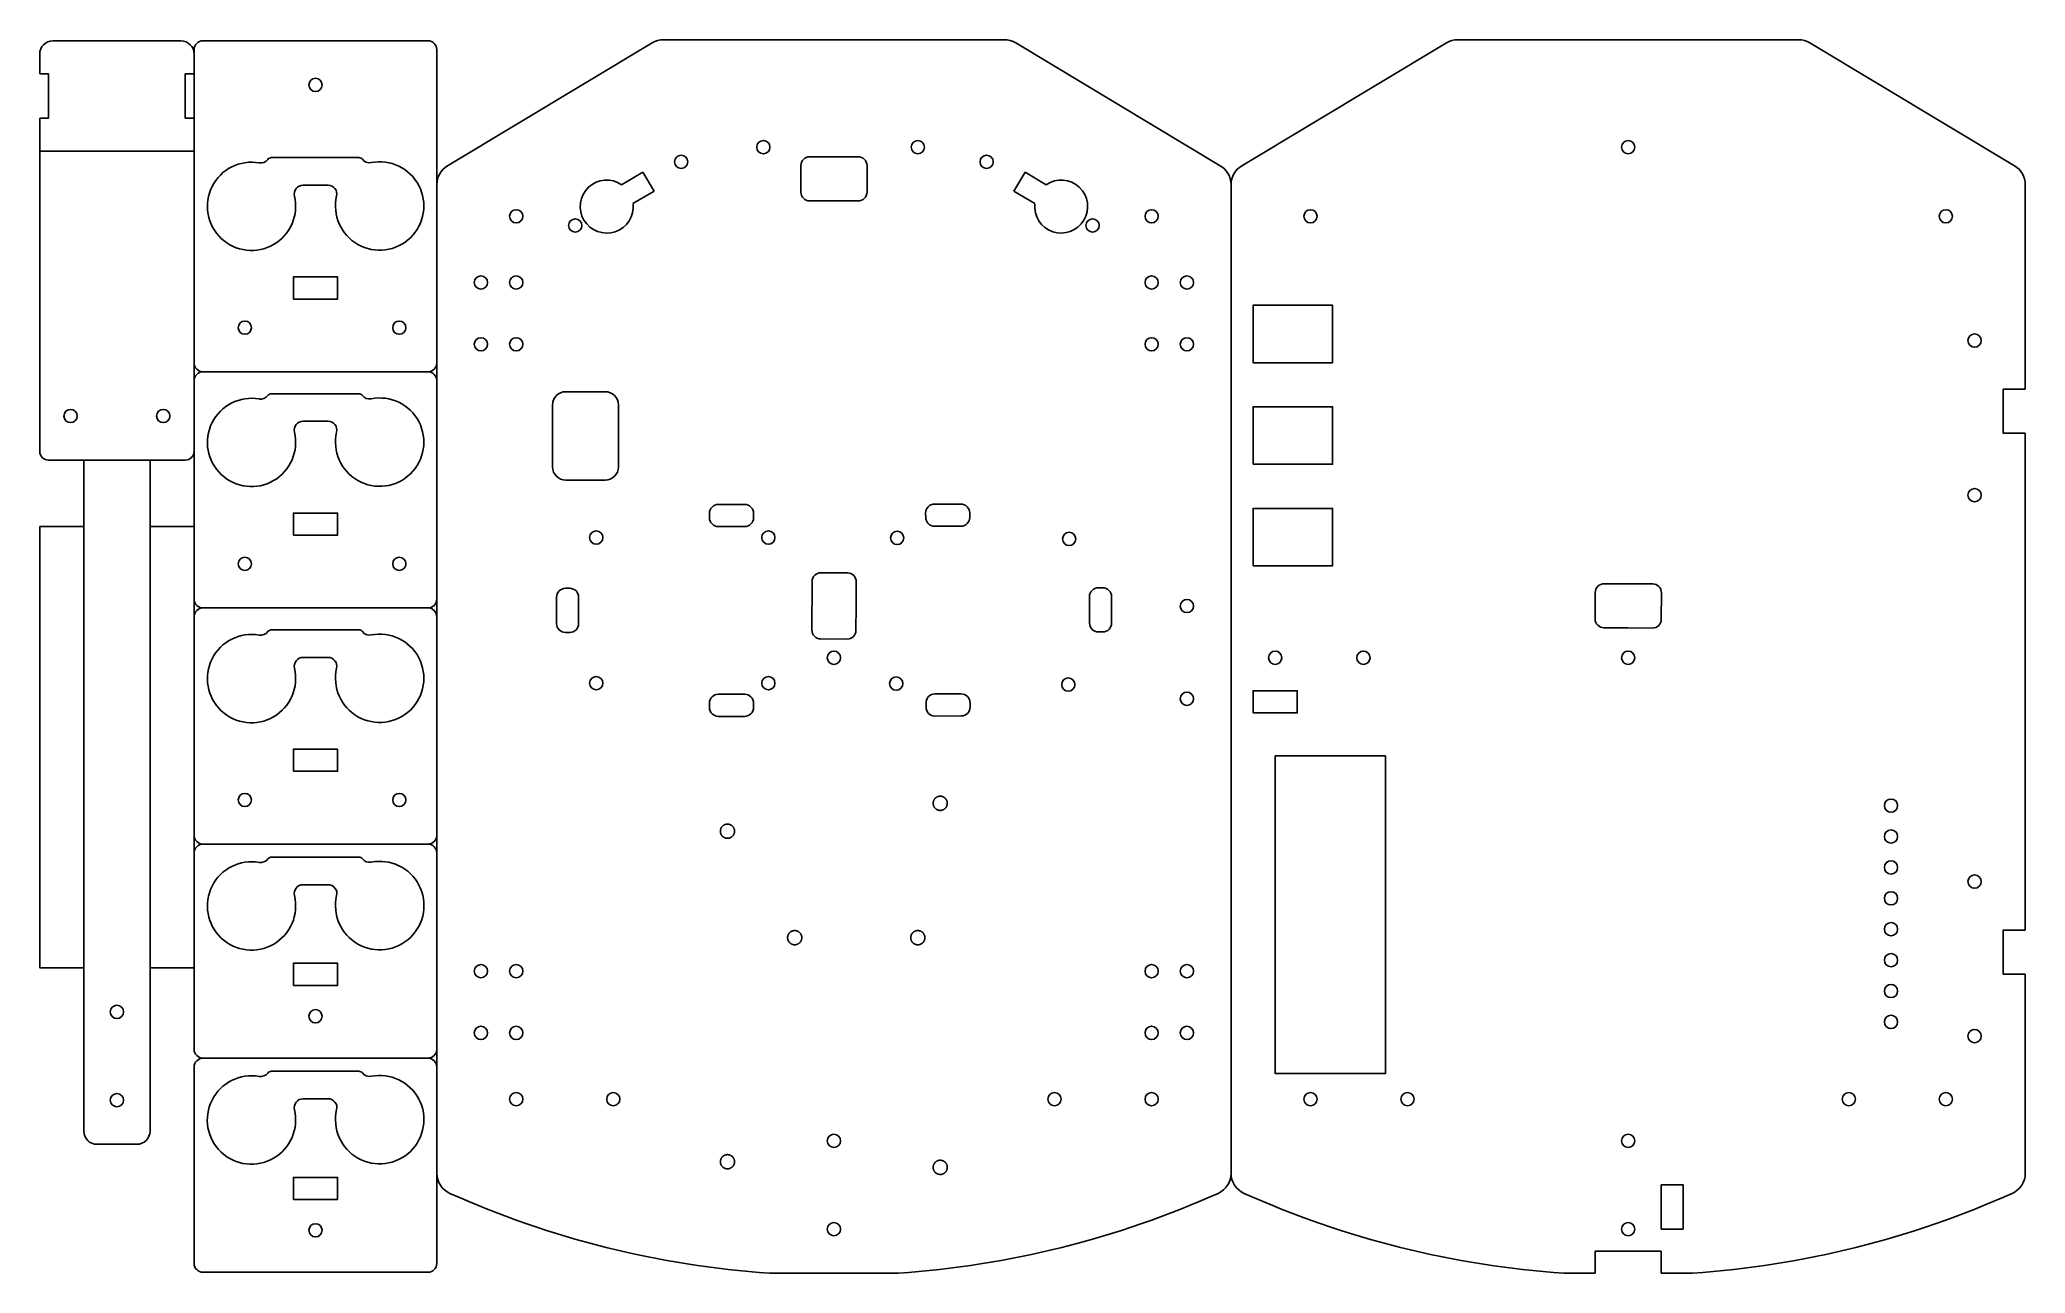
# Model space of a CAD drawing. Header units: millimetres. Extents: x 69 to 519, y 45 to 325.
import ezdxf

# ---------------------------------------------------------------- set-up
doc = ezdxf.new("R2010")
doc.units = ezdxf.units.MM
doc.header["$LTSCALE"] = 0.5
doc.layers.add('OL', color=2, linetype='Continuous')

msp = doc.modelspace()

# ---------------------------------------------------------------- linework, layer by layer
at = {"layer": 'OL'}
for p, q in [((72.22, 324.56), (101.22, 324.56)), ((114.22, 324.56), (106.22, 324.56)), ((157.22, 324.56), (149.22, 324.56)), ((388.03, 324.09), (341.65, 296.26)), ((467.84, 324.8), (390.61, 324.8)), ((516.79, 296.26), (470.41, 324.09)), ((69.22, 317.06), (69.22, 321.56)), ((104.22, 321.56), (104.22, 317.06)), ((104.22, 304.56), (104.22, 312.56)), ((159.22, 304.56), (159.22, 312.56)), ((69.22, 299.56), (69.22, 307.06)), ((104.22, 307.06), (104.22, 299.56)), ((104.22, 303.06), (104.22, 271.06)), ((159.22, 303.06), (159.22, 271.06)), ((104.22, 299.56), (69.22, 299.56)), ((69.22, 231.56), (69.22, 299.56)), ((104.22, 299.56), (104.22, 231.56)), ((141.57, 298.1), (121.73, 298.1)), ((243.72, 298.29), (249.22, 298.29)), ((249.22, 298.29), (254.72, 298.29)), ((201.11, 291.95), (205.88, 294.82)), ((205.88, 294.82), (208.45, 290.53)), ((241.72, 290.29), (241.72, 296.29)), ((256.72, 296.29), (256.72, 290.29)), ((292.56, 294.82), (289.99, 290.53)), ((297.33, 291.95), (292.56, 294.82)), ((134.57, 291.86), (128.89, 291.86)), ((208.45, 290.53), (203.68, 287.67)), ((254.72, 288.29), (243.72, 288.29)), ((289.99, 290.53), (294.76, 287.67)), ((339.22, 291.97), (339.22, 68.02)), ((519.22, 245.64), (519.22, 291.97)), ((104.22, 269.57), (104.22, 261.57)), ((159.22, 269.57), (159.22, 261.57)), ((104.22, 247.57), (104.22, 217.57)), ((114.22, 249.57), (106.22, 249.57)), ((106.22, 249.57), (157.22, 249.57)), ((157.22, 249.57), (149.22, 249.57)), ((159.22, 247.57), (159.22, 217.57)), ((141.57, 244.6), (121.73, 244.6)), ((134.57, 238.37), (128.89, 238.37)), ((519.22, 123.08), (519.22, 235.64)), ((102.22, 229.56), (71.22, 229.56)), ((79.22, 214.56), (79.22, 229.56)), ((79.22, 229.56), (94.22, 229.56)), ((94.22, 229.56), (94.22, 214.56)), ((104.22, 216.07), (104.22, 208.07)), ((159.22, 216.07), (159.22, 208.07)), ((79.22, 114.56), (79.22, 214.56)), ((94.22, 214.56), (94.22, 114.56)), ((104.22, 194.07), (104.22, 164.07)), ((114.22, 196.07), (106.22, 196.07)), ((106.22, 196.07), (157.22, 196.07)), ((157.22, 196.07), (149.22, 196.07)), ((159.22, 194.07), (159.22, 164.07)), ((141.57, 191.11), (121.73, 191.11)), ((134.57, 184.87), (128.89, 184.87)), ((104.22, 162.57), (104.22, 154.57)), ((159.22, 162.57), (159.22, 154.57)), ((104.22, 140.57), (104.22, 115.57)), ((106.22, 142.57), (157.22, 142.57)), ((114.22, 142.57), (106.22, 142.57)), ((157.22, 142.57), (149.22, 142.57)), ((159.22, 140.57), (159.22, 115.57)), ((79.22, 114.56), (79.22, 77.56)), ((94.22, 77.56), (94.22, 114.56)), ((104.22, 114.08), (104.22, 106.08)), ((159.22, 114.08), (159.22, 106.08)), ((519.22, 68.02), (519.22, 113.08)), ((104.22, 92.08), (104.22, 67.08)), ((114.22, 94.08), (106.22, 94.08)), ((106.22, 94.08), (157.22, 94.08)), ((157.22, 94.08), (149.22, 94.08)), ((159.22, 92.08), (159.22, 67.08)), ((82.22, 74.56), (91.22, 74.56)), ((104.22, 65.58), (104.22, 57.58)), ((159.22, 65.58), (159.22, 57.58)), ((421.72, 50.35), (436.72, 50.35)), ((421.72, 50.35), (421.72, 45.35)), ((436.72, 50.35), (436.72, 45.35)), ((114.22, 45.58), (106.22, 45.58)), ((157.22, 45.58), (149.22, 45.58)), ((234.64, 45.35), (263.81, 45.35)), ((414.64, 45.35), (421.72, 45.35)), ((436.72, 45.35), (443.81, 45.35))]:
    msp.add_line(p, q, dxfattribs=at)
for points in [[(149.22, 324.56), (114.22, 324.56)], [(104.22, 322.56), (104.22, 303.06)], [(159.22, 303.06), (159.22, 322.56)], [(69.22, 307.06), (71.22, 307.06), (71.22, 317.06), (69.22, 317.06)], [(104.22, 307.06), (102.22, 307.06), (102.22, 317.06), (104.22, 317.06)], [(104.22, 251.57), (104.22, 271.06)], [(159.22, 271.06), (159.22, 251.57)], [(149.22, 249.57), (114.22, 249.57)], [(519.22, 245.64), (514.22, 245.64), (514.22, 235.64), (519.22, 235.64)], [(104.22, 198.07), (104.22, 217.57)], [(159.22, 217.57), (159.22, 198.07)], [(149.22, 196.07), (114.22, 196.07)], [(104.22, 144.57), (104.22, 164.07)], [(159.22, 164.07), (159.22, 144.57)], [(273.31, 153.43), (273.26, 153.43), (273.2, 153.43), (273.15, 153.42), (273.09, 153.41), (273.03, 153.41), (272.98, 153.4), (272.93, 153.38), (272.87, 153.37), (272.82, 153.35), (272.77, 153.33), (272.71, 153.31), (272.66, 153.29), (272.61, 153.27), (272.56, 153.24), (272.51, 153.22), (272.47, 153.19), (272.42, 153.16), (272.37, 153.13), (272.33, 153.09), (272.28, 153.06), (272.24, 153.02), (272.2, 152.99), (272.16, 152.95), (272.12, 152.91), (272.09, 152.86), (272.05, 152.82), (272.02, 152.78), (271.99, 152.73), (271.95, 152.68), (271.93, 152.64), (271.9, 152.59), (271.87, 152.54), (271.85, 152.49), (271.83, 152.44), (271.81, 152.39), (271.79, 152.33), (271.77, 152.28), (271.76, 152.23), (271.74, 152.17), (271.73, 152.12), (271.72, 152.06), (271.71, 152.01), (271.71, 151.95), (271.71, 151.9), (271.7, 151.84), (271.7, 151.79), (271.71, 151.73), (271.71, 151.67), (271.72, 151.62), (271.72, 151.56), (271.73, 151.51), (271.75, 151.45), (271.76, 151.4), (271.78, 151.35), (271.79, 151.29), (271.81, 151.24), (271.83, 151.19), (271.86, 151.14), (271.88, 151.09), (271.91, 151.04), (271.94, 150.99), (271.96, 150.94), (272, 150.9), (272.03, 150.85), (272.06, 150.81), (272.1, 150.77), (272.14, 150.73), (272.17, 150.69), (272.21, 150.65), (272.26, 150.61), (272.3, 150.57), (272.34, 150.54), (272.39, 150.51), (272.43, 150.47), (272.48, 150.45), (272.53, 150.42), (272.58, 150.39), (272.63, 150.37), (272.68, 150.34), (272.73, 150.32), (272.78, 150.3), (272.84, 150.29), (272.89, 150.27), (272.94, 150.26), (273, 150.24), (273.05, 150.24), (273.11, 150.23), (273.16, 150.22), (273.22, 150.22), (273.27, 150.21), (273.33, 150.21), (273.39, 150.22), (273.44, 150.22), (273.5, 150.22), (273.55, 150.23), (273.61, 150.24), (273.66, 150.25), (273.72, 150.27), (273.77, 150.28), (273.82, 150.3), (273.88, 150.32), (273.93, 150.34), (273.98, 150.36), (274.03, 150.38), (274.08, 150.41), (274.13, 150.44), (274.17, 150.46), (274.22, 150.5), (274.27, 150.53), (274.31, 150.56), (274.35, 150.6), (274.4, 150.63), (274.44, 150.67), (274.48, 150.71), (274.51, 150.75), (274.55, 150.79), (274.58, 150.84), (274.62, 150.88), (274.65, 150.93), (274.68, 150.98), (274.71, 151.02), (274.73, 151.07), (274.76, 151.12), (274.78, 151.17), (274.8, 151.22), (274.82, 151.28), (274.84, 151.33), (274.86, 151.38), (274.87, 151.44), (274.89, 151.49), (274.9, 151.54), (274.9, 151.6), (274.91, 151.66), (274.92, 151.71), (274.92, 151.77), (274.92, 151.82)], [(274.92, 151.82), (274.92, 151.88), (274.92, 151.93), (274.91, 151.99), (274.9, 152.05), (274.9, 152.1), (274.88, 152.16), (274.87, 152.21), (274.86, 152.27), (274.84, 152.32), (274.82, 152.37), (274.8, 152.42), (274.78, 152.48), (274.76, 152.53), (274.73, 152.58), (274.7, 152.63), (274.68, 152.67), (274.65, 152.72), (274.61, 152.77), (274.58, 152.81), (274.54, 152.86), (274.51, 152.9), (274.47, 152.94), (274.43, 152.98), (274.39, 153.02), (274.35, 153.05), (274.3, 153.09), (274.26, 153.12), (274.21, 153.16), (274.16, 153.19), (274.12, 153.21), (274.07, 153.24), (274.02, 153.27), (273.97, 153.29), (273.91, 153.31), (273.86, 153.33), (273.81, 153.35), (273.76, 153.37), (273.7, 153.38), (273.65, 153.4), (273.59, 153.41), (273.54, 153.41), (273.48, 153.42), (273.42, 153.43), (273.37, 153.43), (273.31, 153.43)], [(225.09, 147.1), (225.03, 147.1), (224.98, 147.1), (224.92, 147.1), (224.87, 147.09), (224.81, 147.08), (224.76, 147.07), (224.7, 147.06), (224.65, 147.04), (224.6, 147.03), (224.54, 147.01), (224.49, 146.99), (224.44, 146.97), (224.39, 146.94), (224.34, 146.92), (224.29, 146.89), (224.24, 146.86), (224.2, 146.83), (224.15, 146.8), (224.11, 146.77), (224.06, 146.73), (224.02, 146.7), (223.98, 146.66), (223.94, 146.62), (223.9, 146.58), (223.86, 146.54), (223.83, 146.49), (223.8, 146.45), (223.76, 146.4), (223.73, 146.36), (223.7, 146.31), (223.68, 146.26), (223.65, 146.21), (223.63, 146.16), (223.6, 146.11), (223.58, 146.06), (223.57, 146.01), (223.55, 145.95), (223.53, 145.9), (223.52, 145.85), (223.51, 145.79), (223.5, 145.74), (223.49, 145.68), (223.49, 145.63), (223.48, 145.57), (223.48, 145.51), (223.48, 145.46), (223.48, 145.4), (223.49, 145.35), (223.5, 145.29), (223.5, 145.24), (223.51, 145.18), (223.52, 145.13), (223.54, 145.07), (223.55, 145.02), (223.57, 144.97), (223.59, 144.91), (223.61, 144.86), (223.63, 144.81), (223.66, 144.76), (223.69, 144.71), (223.71, 144.66), (223.74, 144.62), (223.77, 144.57), (223.81, 144.53), (223.84, 144.48), (223.88, 144.44), (223.91, 144.4), (223.95, 144.36), (223.99, 144.32), (224.03, 144.28), (224.08, 144.25), (224.12, 144.21), (224.17, 144.18), (224.21, 144.15), (224.26, 144.12), (224.31, 144.09), (224.36, 144.06), (224.41, 144.04), (224.46, 144.02), (224.51, 144), (224.56, 143.98), (224.61, 143.96), (224.67, 143.94), (224.72, 143.93), (224.78, 143.92), (224.83, 143.91), (224.89, 143.9), (224.94, 143.89), (225, 143.89), (225.05, 143.89), (225.11, 143.89), (225.16, 143.89), (225.22, 143.89), (225.28, 143.9), (225.33, 143.91), (225.39, 143.91), (225.44, 143.93), (225.49, 143.94), (225.55, 143.95), (225.6, 143.97), (225.65, 143.99), (225.71, 144.01), (225.76, 144.03), (225.81, 144.06), (225.86, 144.08), (225.9, 144.11), (225.95, 144.14), (226, 144.17), (226.04, 144.2), (226.09, 144.24), (226.13, 144.27), (226.17, 144.31), (226.21, 144.35), (226.25, 144.39), (226.29, 144.43), (226.33, 144.47), (226.36, 144.51), (226.4, 144.56), (226.43, 144.6), (226.46, 144.65), (226.49, 144.7), (226.51, 144.75), (226.54, 144.8), (226.56, 144.85), (226.58, 144.9), (226.6, 144.95), (226.62, 145), (226.64, 145.06), (226.65, 145.11), (226.66, 145.16), (226.67, 145.22), (226.68, 145.27), (226.69, 145.33), (226.69, 145.38), (226.7, 145.44), (226.7, 145.5)], [(226.7, 145.5), (226.7, 145.55), (226.69, 145.61), (226.69, 145.66), (226.68, 145.72), (226.67, 145.77), (226.66, 145.83), (226.65, 145.88), (226.64, 145.94), (226.62, 145.99), (226.6, 146.05), (226.58, 146.1), (226.56, 146.15), (226.54, 146.2), (226.51, 146.25), (226.48, 146.3), (226.45, 146.35), (226.42, 146.39), (226.39, 146.44), (226.36, 146.49), (226.32, 146.53), (226.29, 146.57), (226.25, 146.61), (226.21, 146.65), (226.17, 146.69), (226.12, 146.73), (226.08, 146.76), (226.04, 146.8), (225.99, 146.83), (225.94, 146.86), (225.89, 146.89), (225.85, 146.92), (225.8, 146.94), (225.74, 146.96), (225.69, 146.99), (225.64, 147.01), (225.59, 147.02), (225.53, 147.04), (225.48, 147.06), (225.42, 147.07), (225.37, 147.08), (225.31, 147.09), (225.26, 147.09), (225.2, 147.1), (225.15, 147.1), (225.09, 147.1)], [(149.22, 142.57), (114.22, 142.57)], [(240.32, 122.98), (240.27, 122.98), (240.21, 122.98), (240.16, 122.97), (240.1, 122.97), (240.05, 122.96), (239.99, 122.95), (239.94, 122.94), (239.88, 122.92), (239.83, 122.9), (239.78, 122.89), (239.73, 122.87), (239.68, 122.85), (239.62, 122.82), (239.57, 122.8), (239.53, 122.77), (239.48, 122.74), (239.43, 122.71), (239.39, 122.68), (239.34, 122.65), (239.3, 122.61), (239.26, 122.57), (239.21, 122.54), (239.17, 122.5), (239.14, 122.46), (239.1, 122.42), (239.06, 122.37), (239.03, 122.33), (239, 122.28), (238.97, 122.24), (238.94, 122.19), (238.91, 122.14), (238.89, 122.09), (238.86, 122.04), (238.84, 121.99), (238.82, 121.94), (238.8, 121.89), (238.78, 121.83), (238.77, 121.78), (238.76, 121.72), (238.74, 121.67), (238.73, 121.61), (238.73, 121.56), (238.72, 121.5), (238.72, 121.45), (238.72, 121.39), (238.72, 121.34), (238.72, 121.28), (238.72, 121.23), (238.73, 121.17), (238.74, 121.12), (238.75, 121.06), (238.76, 121.01), (238.77, 120.95), (238.79, 120.9), (238.81, 120.85), (238.83, 120.79), (238.85, 120.74), (238.87, 120.69), (238.89, 120.64), (238.92, 120.59), (238.95, 120.54), (238.98, 120.5), (239.01, 120.45), (239.04, 120.41), (239.08, 120.36), (239.11, 120.32), (239.15, 120.28), (239.19, 120.24), (239.23, 120.2), (239.27, 120.16), (239.31, 120.13), (239.36, 120.09), (239.4, 120.06), (239.45, 120.03), (239.49, 120), (239.54, 119.97), (239.59, 119.94), (239.64, 119.92), (239.69, 119.9), (239.74, 119.87), (239.8, 119.86), (239.85, 119.84), (239.9, 119.82), (239.96, 119.81), (240.01, 119.8), (240.07, 119.79), (240.12, 119.78), (240.18, 119.77), (240.23, 119.77), (240.29, 119.77), (240.34, 119.77), (240.4, 119.77), (240.45, 119.77), (240.51, 119.78), (240.57, 119.78), (240.62, 119.79), (240.67, 119.8), (240.73, 119.82), (240.78, 119.83), (240.84, 119.85), (240.89, 119.87), (240.94, 119.89), (240.99, 119.91), (241.04, 119.93), (241.09, 119.96), (241.14, 119.99), (241.19, 120.02), (241.23, 120.05), (241.28, 120.08), (241.32, 120.11), (241.37, 120.15), (241.41, 120.19), (241.45, 120.22), (241.49, 120.26), (241.53, 120.3), (241.56, 120.35), (241.6, 120.39), (241.63, 120.43), (241.66, 120.48), (241.69, 120.53), (241.72, 120.58), (241.75, 120.62), (241.77, 120.67), (241.8, 120.72), (241.82, 120.78), (241.84, 120.83), (241.86, 120.88), (241.87, 120.93), (241.89, 120.99), (241.9, 121.04), (241.91, 121.1), (241.92, 121.15), (241.92, 121.21), (241.93, 121.26), (241.93, 121.32), (241.93, 121.37)], [(241.93, 121.37), (241.93, 121.43), (241.93, 121.49), (241.92, 121.54), (241.92, 121.6), (241.91, 121.65), (241.9, 121.71), (241.89, 121.76), (241.87, 121.82), (241.85, 121.87), (241.84, 121.92), (241.82, 121.98), (241.79, 122.03), (241.77, 122.08), (241.74, 122.13), (241.72, 122.18), (241.69, 122.23), (241.66, 122.27), (241.63, 122.32), (241.59, 122.36), (241.56, 122.41), (241.52, 122.45), (241.48, 122.49), (241.44, 122.53), (241.4, 122.57), (241.36, 122.61), (241.31, 122.64), (241.27, 122.68), (241.22, 122.71), (241.18, 122.74), (241.13, 122.77), (241.08, 122.79), (241.03, 122.82), (240.98, 122.84), (240.93, 122.87), (240.87, 122.89), (240.82, 122.9), (240.77, 122.92), (240.71, 122.93), (240.66, 122.95), (240.6, 122.96), (240.55, 122.97), (240.49, 122.97), (240.44, 122.98), (240.38, 122.98), (240.32, 122.98)], [(268.23, 122.98), (268.18, 122.98), (268.12, 122.98), (268.07, 122.97), (268.01, 122.97), (267.96, 122.96), (267.9, 122.95), (267.85, 122.94), (267.79, 122.92), (267.74, 122.9), (267.69, 122.89), (267.64, 122.87), (267.58, 122.85), (267.53, 122.82), (267.48, 122.8), (267.44, 122.77), (267.39, 122.74), (267.34, 122.71), (267.29, 122.68), (267.25, 122.65), (267.21, 122.61), (267.16, 122.57), (267.12, 122.54), (267.08, 122.5), (267.05, 122.46), (267.01, 122.42), (266.97, 122.37), (266.94, 122.33), (266.91, 122.28), (266.88, 122.24), (266.85, 122.19), (266.82, 122.14), (266.79, 122.09), (266.77, 122.04), (266.75, 121.99), (266.73, 121.94), (266.71, 121.89), (266.69, 121.83), (266.68, 121.78), (266.66, 121.72), (266.65, 121.67), (266.64, 121.61), (266.64, 121.56), (266.63, 121.5), (266.63, 121.45), (266.63, 121.39), (266.63, 121.34), (266.63, 121.28), (266.63, 121.23), (266.64, 121.17), (266.65, 121.12), (266.66, 121.06), (266.67, 121.01), (266.68, 120.95), (266.7, 120.9), (266.72, 120.85), (266.73, 120.79), (266.76, 120.74), (266.78, 120.69), (266.8, 120.64), (266.83, 120.59), (266.86, 120.54), (266.89, 120.5), (266.92, 120.45), (266.95, 120.41), (266.98, 120.36), (267.02, 120.32), (267.06, 120.28), (267.1, 120.24), (267.14, 120.2), (267.18, 120.16), (267.22, 120.13), (267.26, 120.09), (267.31, 120.06), (267.36, 120.03), (267.4, 120), (267.45, 119.97), (267.5, 119.94), (267.55, 119.92), (267.6, 119.9), (267.65, 119.87), (267.71, 119.86), (267.76, 119.84), (267.81, 119.82), (267.87, 119.81), (267.92, 119.8), (267.97, 119.79), (268.03, 119.78), (268.09, 119.77), (268.14, 119.77), (268.2, 119.77), (268.25, 119.77), (268.31, 119.77), (268.36, 119.77), (268.42, 119.78), (268.47, 119.78), (268.53, 119.79), (268.58, 119.8), (268.64, 119.82), (268.69, 119.83), (268.74, 119.85), (268.8, 119.87), (268.85, 119.89), (268.9, 119.91), (268.95, 119.93), (269, 119.96), (269.05, 119.99), (269.1, 120.02), (269.14, 120.05), (269.19, 120.08), (269.23, 120.11), (269.28, 120.15), (269.32, 120.19), (269.36, 120.22), (269.4, 120.26), (269.43, 120.3), (269.47, 120.35), (269.51, 120.39), (269.54, 120.43), (269.57, 120.48), (269.6, 120.53), (269.63, 120.58), (269.66, 120.62), (269.68, 120.67), (269.7, 120.72), (269.73, 120.78), (269.75, 120.83), (269.76, 120.88), (269.78, 120.93), (269.79, 120.99), (269.81, 121.04), (269.82, 121.1), (269.83, 121.15), (269.83, 121.21), (269.84, 121.26), (269.84, 121.32), (269.84, 121.37)], [(269.84, 121.37), (269.84, 121.43), (269.84, 121.49), (269.83, 121.54), (269.83, 121.6), (269.82, 121.65), (269.81, 121.71), (269.79, 121.76), (269.78, 121.82), (269.76, 121.87), (269.74, 121.92), (269.72, 121.98), (269.7, 122.03), (269.68, 122.08), (269.65, 122.13), (269.63, 122.18), (269.6, 122.23), (269.57, 122.27), (269.53, 122.32), (269.5, 122.36), (269.47, 122.41), (269.43, 122.45), (269.39, 122.49), (269.35, 122.53), (269.31, 122.57), (269.27, 122.61), (269.22, 122.64), (269.18, 122.68), (269.13, 122.71), (269.09, 122.74), (269.04, 122.77), (268.99, 122.79), (268.94, 122.82), (268.89, 122.84), (268.84, 122.87), (268.78, 122.89), (268.73, 122.9), (268.68, 122.92), (268.62, 122.93), (268.57, 122.95), (268.51, 122.96), (268.46, 122.97), (268.4, 122.97), (268.35, 122.98), (268.29, 122.98), (268.23, 122.98)], [(519.22, 123.08), (514.22, 123.08), (514.22, 113.08), (519.22, 113.08)], [(104.22, 96.08), (104.22, 115.57)], [(159.22, 115.57), (159.22, 96.08)], [(149.22, 94.08), (114.22, 94.08)], [(225.09, 72.22), (225.03, 72.22), (224.98, 72.22), (224.92, 72.21), (224.87, 72.21), (224.81, 72.2), (224.76, 72.19), (224.7, 72.17), (224.65, 72.16), (224.6, 72.14), (224.54, 72.13), (224.49, 72.11), (224.44, 72.08), (224.39, 72.06), (224.34, 72.04), (224.29, 72.01), (224.24, 71.98), (224.2, 71.95), (224.15, 71.92), (224.11, 71.89), (224.06, 71.85), (224.02, 71.81), (223.98, 71.78), (223.94, 71.74), (223.9, 71.7), (223.86, 71.65), (223.83, 71.61), (223.8, 71.57), (223.76, 71.52), (223.73, 71.48), (223.7, 71.43), (223.68, 71.38), (223.65, 71.33), (223.63, 71.28), (223.6, 71.23), (223.58, 71.18), (223.57, 71.12), (223.55, 71.07), (223.53, 71.02), (223.52, 70.96), (223.51, 70.91), (223.5, 70.85), (223.49, 70.8), (223.49, 70.74), (223.48, 70.69), (223.48, 70.63), (223.48, 70.58), (223.48, 70.52), (223.49, 70.46), (223.5, 70.41), (223.5, 70.35), (223.51, 70.3), (223.52, 70.25), (223.54, 70.19), (223.55, 70.14), (223.57, 70.08), (223.59, 70.03), (223.61, 69.98), (223.63, 69.93), (223.66, 69.88), (223.69, 69.83), (223.71, 69.78), (223.74, 69.74), (223.77, 69.69), (223.81, 69.64), (223.84, 69.6), (223.88, 69.56), (223.91, 69.52), (223.95, 69.48), (223.99, 69.44), (224.03, 69.4), (224.08, 69.36), (224.12, 69.33), (224.17, 69.3), (224.21, 69.27), (224.26, 69.24), (224.31, 69.21), (224.36, 69.18), (224.41, 69.16), (224.46, 69.13), (224.51, 69.11), (224.56, 69.09), (224.61, 69.08), (224.67, 69.06), (224.72, 69.05), (224.78, 69.04), (224.83, 69.03), (224.89, 69.02), (224.94, 69.01), (225, 69.01), (225.05, 69.01), (225.11, 69.01), (225.16, 69.01), (225.22, 69.01), (225.28, 69.02), (225.33, 69.02), (225.39, 69.03), (225.44, 69.04), (225.49, 69.06), (225.55, 69.07), (225.6, 69.09), (225.65, 69.11), (225.71, 69.13), (225.76, 69.15), (225.81, 69.17), (225.86, 69.2), (225.9, 69.23), (225.95, 69.26), (226, 69.29), (226.04, 69.32), (226.09, 69.35), (226.13, 69.39), (226.17, 69.42), (226.21, 69.46), (226.25, 69.5), (226.29, 69.54), (226.33, 69.59), (226.36, 69.63), (226.4, 69.67), (226.43, 69.72), (226.46, 69.77), (226.49, 69.81), (226.51, 69.86), (226.54, 69.91), (226.56, 69.96), (226.58, 70.02), (226.6, 70.07), (226.62, 70.12), (226.64, 70.17), (226.65, 70.23), (226.66, 70.28), (226.67, 70.34), (226.68, 70.39), (226.69, 70.45), (226.69, 70.5), (226.7, 70.56), (226.7, 70.61)], [(226.7, 70.61), (226.7, 70.67), (226.69, 70.73), (226.69, 70.78), (226.68, 70.84), (226.67, 70.89), (226.66, 70.95), (226.65, 71), (226.64, 71.06), (226.62, 71.11), (226.6, 71.16), (226.58, 71.22), (226.56, 71.27), (226.54, 71.32), (226.51, 71.37), (226.48, 71.42), (226.45, 71.47), (226.42, 71.51), (226.39, 71.56), (226.36, 71.6), (226.32, 71.65), (226.29, 71.69), (226.25, 71.73), (226.21, 71.77), (226.17, 71.81), (226.12, 71.85), (226.08, 71.88), (226.04, 71.91), (225.99, 71.95), (225.94, 71.98), (225.89, 72.01), (225.85, 72.03), (225.8, 72.06), (225.74, 72.08), (225.69, 72.1), (225.64, 72.12), (225.59, 72.14), (225.53, 72.16), (225.48, 72.17), (225.42, 72.19), (225.37, 72.2), (225.31, 72.21), (225.26, 72.21), (225.2, 72.22), (225.15, 72.22), (225.09, 72.22)], [(273.31, 70.95), (273.26, 70.95), (273.2, 70.95), (273.15, 70.94), (273.09, 70.94), (273.03, 70.93), (272.98, 70.92), (272.93, 70.9), (272.87, 70.89), (272.82, 70.87), (272.77, 70.86), (272.71, 70.84), (272.66, 70.81), (272.61, 70.79), (272.56, 70.77), (272.51, 70.74), (272.47, 70.71), (272.42, 70.68), (272.37, 70.65), (272.33, 70.62), (272.28, 70.58), (272.24, 70.54), (272.2, 70.51), (272.16, 70.47), (272.12, 70.43), (272.09, 70.39), (272.05, 70.34), (272.02, 70.3), (271.99, 70.25), (271.95, 70.21), (271.93, 70.16), (271.9, 70.11), (271.87, 70.06), (271.85, 70.01), (271.83, 69.96), (271.81, 69.91), (271.79, 69.85), (271.77, 69.8), (271.76, 69.75), (271.74, 69.69), (271.73, 69.64), (271.72, 69.58), (271.71, 69.53), (271.71, 69.47), (271.71, 69.42), (271.7, 69.36), (271.7, 69.31), (271.71, 69.25), (271.71, 69.2), (271.72, 69.14), (271.72, 69.08), (271.73, 69.03), (271.75, 68.98), (271.76, 68.92), (271.78, 68.87), (271.79, 68.82), (271.81, 68.76), (271.83, 68.71), (271.86, 68.66), (271.88, 68.61), (271.91, 68.56), (271.94, 68.51), (271.96, 68.47), (272, 68.42), (272.03, 68.37), (272.06, 68.33), (272.1, 68.29), (272.14, 68.25), (272.17, 68.21), (272.21, 68.17), (272.26, 68.13), (272.3, 68.09), (272.34, 68.06), (272.39, 68.03), (272.43, 68), (272.48, 67.97), (272.53, 67.94), (272.58, 67.91), (272.63, 67.89), (272.68, 67.87), (272.73, 67.84), (272.78, 67.82), (272.84, 67.81), (272.89, 67.79), (272.94, 67.78), (273, 67.77), (273.05, 67.76), (273.11, 67.75), (273.16, 67.74), (273.22, 67.74), (273.27, 67.74), (273.33, 67.74), (273.39, 67.74), (273.44, 67.74), (273.5, 67.75), (273.55, 67.75), (273.61, 67.76), (273.66, 67.77), (273.72, 67.79), (273.77, 67.8), (273.82, 67.82), (273.88, 67.84), (273.93, 67.86), (273.98, 67.88), (274.03, 67.9), (274.08, 67.93), (274.13, 67.96), (274.17, 67.99), (274.22, 68.02), (274.27, 68.05), (274.31, 68.08), (274.35, 68.12), (274.4, 68.16), (274.44, 68.19), (274.48, 68.23), (274.51, 68.27), (274.55, 68.32), (274.58, 68.36), (274.62, 68.4), (274.65, 68.45), (274.68, 68.5), (274.71, 68.54), (274.73, 68.59), (274.76, 68.64), (274.78, 68.69), (274.8, 68.75), (274.82, 68.8), (274.84, 68.85), (274.86, 68.9), (274.87, 68.96), (274.89, 69.01), (274.9, 69.07), (274.9, 69.12), (274.91, 69.18), (274.92, 69.23), (274.92, 69.29), (274.92, 69.34)], [(274.92, 69.34), (274.92, 69.4), (274.92, 69.46), (274.91, 69.51), (274.9, 69.57), (274.9, 69.62), (274.88, 69.68), (274.87, 69.73), (274.86, 69.79), (274.84, 69.84), (274.82, 69.89), (274.8, 69.95), (274.78, 70), (274.76, 70.05), (274.73, 70.1), (274.7, 70.15), (274.68, 70.2), (274.65, 70.24), (274.61, 70.29), (274.58, 70.33), (274.54, 70.38), (274.51, 70.42), (274.47, 70.46), (274.43, 70.5), (274.39, 70.54), (274.35, 70.58), (274.3, 70.61), (274.26, 70.64), (274.21, 70.68), (274.16, 70.71), (274.12, 70.74), (274.07, 70.76), (274.02, 70.79), (273.97, 70.81), (273.91, 70.83), (273.86, 70.85), (273.81, 70.87), (273.76, 70.89), (273.7, 70.9), (273.65, 70.92), (273.59, 70.93), (273.54, 70.94), (273.48, 70.94), (273.42, 70.95), (273.37, 70.95), (273.31, 70.95)], [(104.22, 47.58), (104.22, 67.08)], [(159.22, 67.08), (159.22, 47.58)], [(149.22, 45.58), (114.22, 45.58)]]:
    msp.add_lwpolyline(points, dxfattribs=at)
msp.add_lwpolyline([(263.81, 45.35, 0.088382), (336.27, 63.45, 0.295594), (339.22, 68.02), (339.22, 84.8), (339.22, 214.8), (339.22, 284.8), (339.22, 291.97, 0.263447), (336.79, 296.26), (290.41, 324.09, 0.135933), (287.84, 324.8), (210.61, 324.8, 0.135933), (208.03, 324.09), (161.65, 296.26, 0.263447), (159.22, 291.97), (159.22, 284.8), (159.22, 214.8), (159.22, 84.8), (159.22, 68.02, 0.295594), (162.18, 63.45, 0.088382), (234.64, 45.35)], format="xyb", dxfattribs=at)
for points in [[(126.72, 266.06), (136.72, 266.06), (136.72, 271.06), (126.72, 271.06)], [(344.22, 251.64), (362.22, 251.64), (362.22, 264.64), (344.22, 264.64)], [(344.22, 228.64), (362.22, 228.64), (362.22, 241.64), (344.22, 241.64)], [(126.72, 212.57), (136.72, 212.57), (136.72, 217.57), (126.72, 217.57)], [(344.22, 205.64), (362.22, 205.64), (362.22, 218.64), (344.22, 218.64)], [(69.22, 214.56), (79.22, 214.56), (79.22, 114.56), (69.22, 114.56)], [(94.22, 214.56), (104.22, 214.56), (104.22, 114.56), (94.22, 114.56)], [(344.22, 172.3), (354.22, 172.3), (354.22, 177.3), (344.22, 177.3)], [(126.72, 159.07), (136.72, 159.07), (136.72, 164.07), (126.72, 164.07)], [(349.22, 162.57), (349.22, 90.57), (374.22, 90.57), (374.22, 162.57)], [(126.72, 110.57), (136.72, 110.57), (136.72, 115.57), (126.72, 115.57)], [(126.72, 62.08), (136.72, 62.08), (136.72, 67.08), (126.72, 67.08)], [(441.72, 55.35), (441.72, 65.35), (436.72, 65.35), (436.72, 55.35)]]:
    msp.add_lwpolyline(points, close=True, dxfattribs=at)
for points in [[(188.43, 245.07), (197.36, 245.07, -0.414214), (200.36, 242.07), (200.36, 228.02, -0.414214), (197.36, 225.02), (188.43, 225.02, -0.414214), (185.43, 228.02), (185.43, 242.07, -0.414214)], [(229.01, 219.52), (223.01, 219.52, 0.414214), (221.01, 217.52), (221.01, 216.52, 0.414214), (223.01, 214.52), (229.01, 214.52, 0.414214), (231.01, 216.52), (231.01, 217.52, 0.414214)], [(272, 219.59), (278, 219.6, -0.414214), (280, 217.6), (280.01, 216.6, -0.414214), (278.01, 214.6), (272.01, 214.59, -0.414214), (270.01, 216.58), (270, 217.58, -0.414214)], [(254.28, 202.01, 0.414214), (252.29, 204.02), (246.29, 204.06, 0.414214), (244.28, 202.07), (244.22, 191.07, 0.414214), (246.21, 189.06), (252.21, 189.02, 0.414214), (254.22, 191.01), (254.25, 196.51)], [(186.36, 198.52), (186.36, 192.52, 0.414214), (188.36, 190.52), (189.36, 190.52, 0.414214), (191.36, 192.52), (191.36, 198.52, 0.414214), (189.36, 200.52), (188.36, 200.52, 0.414214)], [(312.14, 198.65), (312.15, 192.65, -0.414214), (310.15, 190.64), (309.15, 190.64, -0.414214), (307.15, 192.64), (307.14, 198.64, -0.414214), (309.13, 200.64), (310.13, 200.64, -0.414214)], [(434.72, 191.51, 0.414214), (436.73, 193.5), (436.77, 199.5, 0.414214), (434.78, 201.51), (423.78, 201.57, 0.414214), (421.77, 199.58), (421.73, 193.58, 0.414214), (423.72, 191.57), (429.22, 191.54)], [(229.01, 176.52), (223.01, 176.52, 0.414214), (221.01, 174.52), (221.01, 173.52, 0.414214), (223.01, 171.52), (229.01, 171.52, 0.414214), (231.01, 173.52), (231.01, 174.52, 0.414214)], [(272.08, 176.59), (278.08, 176.6, -0.414214), (280.09, 174.6), (280.09, 173.6, -0.414214), (278.09, 171.6), (272.09, 171.59, -0.414214), (270.09, 173.58), (270.09, 174.58, -0.414214)], [(144.34, 138.48, -0.284956), (142.36, 139.22, 0.232965), (141.57, 139.61), (121.73, 139.61, 0.238154), (120.92, 139.2, -0.284915), (118.96, 138.42, 3.350971), (126.95, 130.91, -0.485065), (128.89, 133.38), (134.57, 133.38, -0.482958), (136.52, 130.92, 3.391112)], [(144.34, 89.98, -0.284956), (142.36, 90.72, 0.232965), (141.57, 91.12), (121.73, 91.12, 0.238154), (120.92, 90.71, -0.284915), (118.96, 89.93, 3.350971), (126.95, 82.41, -0.485065), (128.89, 84.88), (134.57, 84.88, -0.482958), (136.52, 82.43, 3.391112)]]:
    msp.add_lwpolyline(points, format="xyb", close=True, dxfattribs=at)
for centre in [(131.72, 314.56), (233.22, 300.45), (268.22, 300.45), (429.22, 300.45), (214.61, 297.14), (283.83, 297.14), (177.22, 284.8), (190.6, 282.73), (307.84, 282.73), (321.22, 284.8), (357.22, 284.8), (501.22, 284.8), (169.22, 269.8), (177.22, 269.8), (321.22, 269.8), (329.22, 269.8), (115.72, 259.57), (150.72, 259.57), (169.22, 255.8), (177.22, 255.8), (321.22, 255.8), (329.22, 255.8), (507.73, 256.64), (76.22, 239.56), (97.22, 239.56), (507.73, 221.64), (195.36, 212.02), (234.36, 212.02), (263.54, 211.94), (302.53, 211.71), (115.72, 206.07), (150.72, 206.07), (329.22, 196.51), (249.22, 184.8), (349.22, 184.8), (369.22, 184.8), (429.22, 184.8), (195.36, 179.02), (234.36, 179.02), (263.34, 178.94), (302.34, 178.71), (329.22, 175.51), (115.72, 152.57), (150.72, 152.57), (488.79, 151.29), (488.79, 144.29), (488.79, 137.29), (507.73, 134.08), (488.79, 130.29), (488.79, 123.29), (488.79, 116.29), (169.22, 113.8), (177.22, 113.8), (321.22, 113.8), (329.22, 113.8), (488.79, 109.29), (86.72, 104.56), (131.72, 103.57), (488.79, 102.29), (169.22, 99.8), (177.22, 99.8), (321.22, 99.8), (329.22, 99.8), (507.73, 99.08), (86.72, 84.56), (177.22, 84.8), (199.22, 84.8), (299.22, 84.8), (321.22, 84.8), (357.22, 84.8), (379.22, 84.8), (479.22, 84.8), (501.22, 84.8), (249.22, 75.35), (429.22, 75.35), (131.72, 55.08), (249.22, 55.35), (429.22, 55.35)]:
    msp.add_circle(centre, 1.5, dxfattribs=at)
for centre, radius, start, end in [((72.22, 321.56), 3, 90, 180), ((101.22, 321.56), 3, 0, 90), ((106.22, 322.56), 2, 90, 180), ((157.22, 322.56), 2, 360, 90), ((390.61, 319.8), 5, 90, 120.9638), ((467.84, 319.8), 5, 59.0362, 90), ((117.22, 287.06), 10, 79.9705, 13.5056), ((119.31, 298.88), 2, 259.9705, 323.5827), ((121.73, 297.1), 1, 90, 143.5827), ((146.27, 287.14), 10.01, 166.8857, 101.1649), ((141.57, 297.1), 1, 37.544, 90), ((143.95, 298.93), 2, 217.544, 281.1649), ((243.72, 296.29), 2, 90, 180), ((254.72, 296.29), 2, 0, 90), ((197.72, 287), 6, 55.5881, 6.3394), ((300.72, 287), 6, 173.6606, 124.4119), ((344.22, 291.97), 5, 120.9638, 180), ((514.22, 291.97), 5, 0, 59.0362), ((128.89, 289.86), 2, 90, 193.5056), ((134.57, 289.86), 2, 346.8857, 90), ((243.72, 290.29), 2, 180, 270), ((254.72, 290.29), 2, 270, 0), ((106.22, 251.57), 2, 180, 270), ((106.22, 247.57), 2, 90, 180), ((157.22, 251.57), 2, 270, 360), ((157.22, 247.57), 2, 360, 90), ((117.22, 233.57), 10, 79.9705, 13.5056), ((119.31, 245.38), 2, 259.9705, 323.5827), ((121.73, 243.6), 1, 90, 143.5827), ((146.27, 233.64), 10.01, 166.8857, 101.1649), ((141.57, 243.6), 1, 37.544, 90), ((143.95, 245.43), 2, 217.544, 281.1649), ((128.89, 236.37), 2, 90, 193.5056), ((134.57, 236.37), 2, 346.8857, 90), ((71.22, 231.56), 2, 180, 270), ((102.22, 231.56), 2, 270, 0), ((106.22, 198.07), 2, 180, 270), ((157.22, 198.07), 2, 270, 360), ((106.22, 194.07), 2, 90, 180), ((157.22, 194.07), 2, 360, 90), ((117.22, 180.07), 10, 79.9705, 13.5056), ((119.31, 191.89), 2, 259.9705, 323.5827), ((121.73, 190.11), 1, 90, 143.5827), ((146.27, 180.15), 10.01, 166.8857, 101.1649), ((141.57, 190.11), 1, 37.544, 90), ((143.95, 191.93), 2, 217.544, 281.1649), ((128.89, 182.87), 2, 90, 193.5056), ((134.57, 182.87), 2, 346.8857, 90), ((106.22, 144.57), 2, 180, 270), ((157.22, 144.57), 2, 270, 360), ((106.22, 140.57), 2, 90, 180), ((157.22, 140.57), 2, 360, 90), ((106.22, 96.08), 2, 180, 270), ((157.22, 96.08), 2, 270, 360), ((106.22, 92.08), 2, 90, 180), ((157.22, 92.08), 2, 360, 90), ((82.22, 77.56), 3, 180, 270), ((91.22, 77.56), 3, 270, 0), ((344.22, 68.02), 5, 180, 245.8695), ((514.22, 68.02), 5, 294.1305, 0), ((429.22, 257.77), 212.92, 245.8695, 266.0726), ((429.22, 257.77), 212.92, 273.9274, 294.1305), ((106.22, 47.58), 2, 180, 270), ((157.22, 47.58), 2, 270, 360)]:
    msp.add_arc(centre, radius, start, end, dxfattribs=at)

doc.saveas('drawing.dxf')
